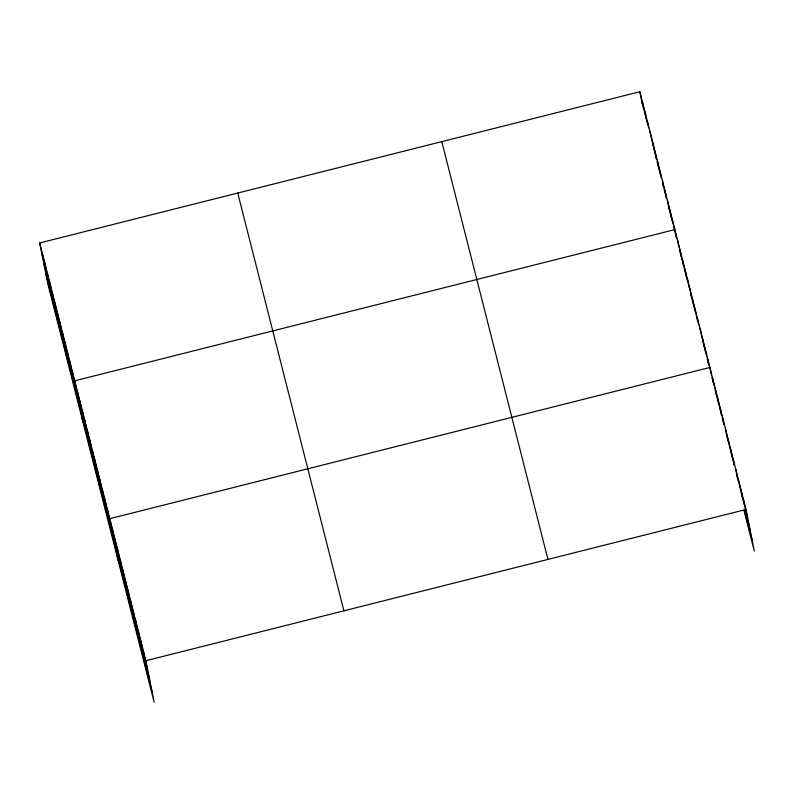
<?xml version="1.0" encoding="UTF-8"?>
<svg xmlns="http://www.w3.org/2000/svg" width="794" height="794" viewBox="0 0 794 794"><rect width="100%" height="100%" fill="white"/><g stroke="black" fill="none" stroke-linecap="round" stroke-linejoin="round"><path stroke-width="1.19" d="M39.7 242.954L145.868 660.717L154.165 702.273L48.007 284.5L39.7 242.954L639.835 91.727L745.993 509.5L754.3 551.046L743.988 510.463M145.868 660.717L745.993 509.5M641.86 101.543L644.083 110.297L642.336 101.582M644.361 111.398L646.306 119.05L644.837 111.428M646.584 120.152L647.696 124.519M657.144 161.728L659.089 169.38L657.353 160.666M659.367 170.482L660.489 174.859M662.712 183.613L663.824 187.989L662.355 180.357M664.102 189.081L666.325 197.835L664.856 190.203M668.27 205.487L672.439 221.903M674.384 229.565L676.607 238.319L674.87 229.595L74.735 380.812L83.033 422.368M679.396 249.256L681.341 256.919L679.872 249.286M681.619 258.01L683.842 266.764M684.12 267.856L687.455 280.987M690.512 293.026L691.624 297.403L689.887 288.679M691.902 298.494L694.125 307.248L692.388 298.524M694.403 308.34L695.514 312.717M696.626 317.094L697.737 321.471M705.806 353.201L699.891 328.071M707.196 358.67L708.863 365.24L707.404 357.608M711.93 377.309L713.935 385.199L712.476 377.607M715.086 389.705L718.52 403.233M719.662 407.739L721.667 415.639M722.242 417.892L723.959 424.651M726.252 433.673L728.832 443.816M729.984 448.322L732.266 457.344L730.53 448.62M732.554 458.475L734.271 465.234M736.564 474.256L738.291 481.015M740.296 488.906L742.589 497.927L740.842 489.203M742.866 499.059L744.871 506.949M745.159 508.071L747.74 518.224M745.03 509.887L749.903 529.052M744.405 509.778L752.136 540.218M441.792 141.63L547.949 559.403M237.743 193.051L343.911 610.814M41.447 251.678L147.605 669.441M43.61 262.506L149.768 680.269M45.834 273.672L152.001 691.435M743.422 499.357L744.941 506.979M738.261 479.06L740.008 487.784M735.681 468.917L737.428 477.641M733.11 458.773L734.41 465.314M727.949 438.477L729.696 447.201M725.369 428.333L727.115 437.057M722.798 418.19L724.098 424.73M720.218 408.037L721.736 415.669M717.637 397.893L719.384 406.617M715.057 387.75L716.803 396.474M711.424 375.086L709.905 367.453L109.77 518.681L118.068 560.227M704.893 347.762L706.64 356.486M702.392 337.916L704.139 346.641M697.39 318.225L698.7 324.766M694.889 308.37L696.407 316.002M687.376 278.833L689.123 287.557M684.875 268.987L686.621 277.702M682.374 259.132L683.902 266.764M677.371 239.441L678.9 247.073M672.369 219.749L674.106 228.464M669.868 209.904L671.605 218.618M667.357 200.048L669.104 208.772M659.854 170.512L661.382 178.144M654.851 150.82L656.588 159.534L649.839 131.119M652.35 140.965L654.087 149.689M647.338 121.274L648.648 127.814M639.835 91.727L641.572 100.451M641.939 102.257L642.296 104.064M143.287 650.574L145.024 659.298M140.707 640.43L142.454 649.145M138.126 630.277L139.873 639.001M135.546 620.134L137.293 628.858M132.975 609.99L134.712 618.715M130.395 599.847L132.141 608.561M127.814 589.694L129.561 598.418M125.234 579.551L126.98 588.275M122.663 569.407L124.4 578.131M120.083 559.264L121.819 567.978M117.502 549.12L119.249 557.835M114.922 538.967L116.668 547.691M112.351 528.824L114.088 537.548M107.269 508.835L109.006 517.549M104.758 498.979L106.505 507.703M102.257 489.134L104.004 497.858M99.756 479.288L101.503 488.012M97.255 469.443L99.002 478.167M94.754 459.597L96.501 468.311M92.253 449.751L93.99 458.466M89.752 439.896L91.489 448.62M87.251 430.05L88.988 438.774M84.74 420.205L86.486 428.929M82.239 410.359L83.985 419.083M79.737 400.513L81.484 409.228M77.236 390.658L78.983 399.382M72.234 370.967L73.971 379.691M69.733 361.121L71.47 369.845M67.222 351.276L68.969 359.99M64.721 341.43L66.468 350.144M62.22 331.574L63.967 340.298M59.719 321.729L61.466 330.453M57.218 311.883L58.964 320.607M54.717 302.038L56.453 310.762M52.215 292.192L53.952 300.906M49.714 282.346L51.451 291.061M47.203 272.491L48.95 281.215M44.702 262.645L46.449 271.369M42.201 252.8L43.948 261.524"/></g></svg>
